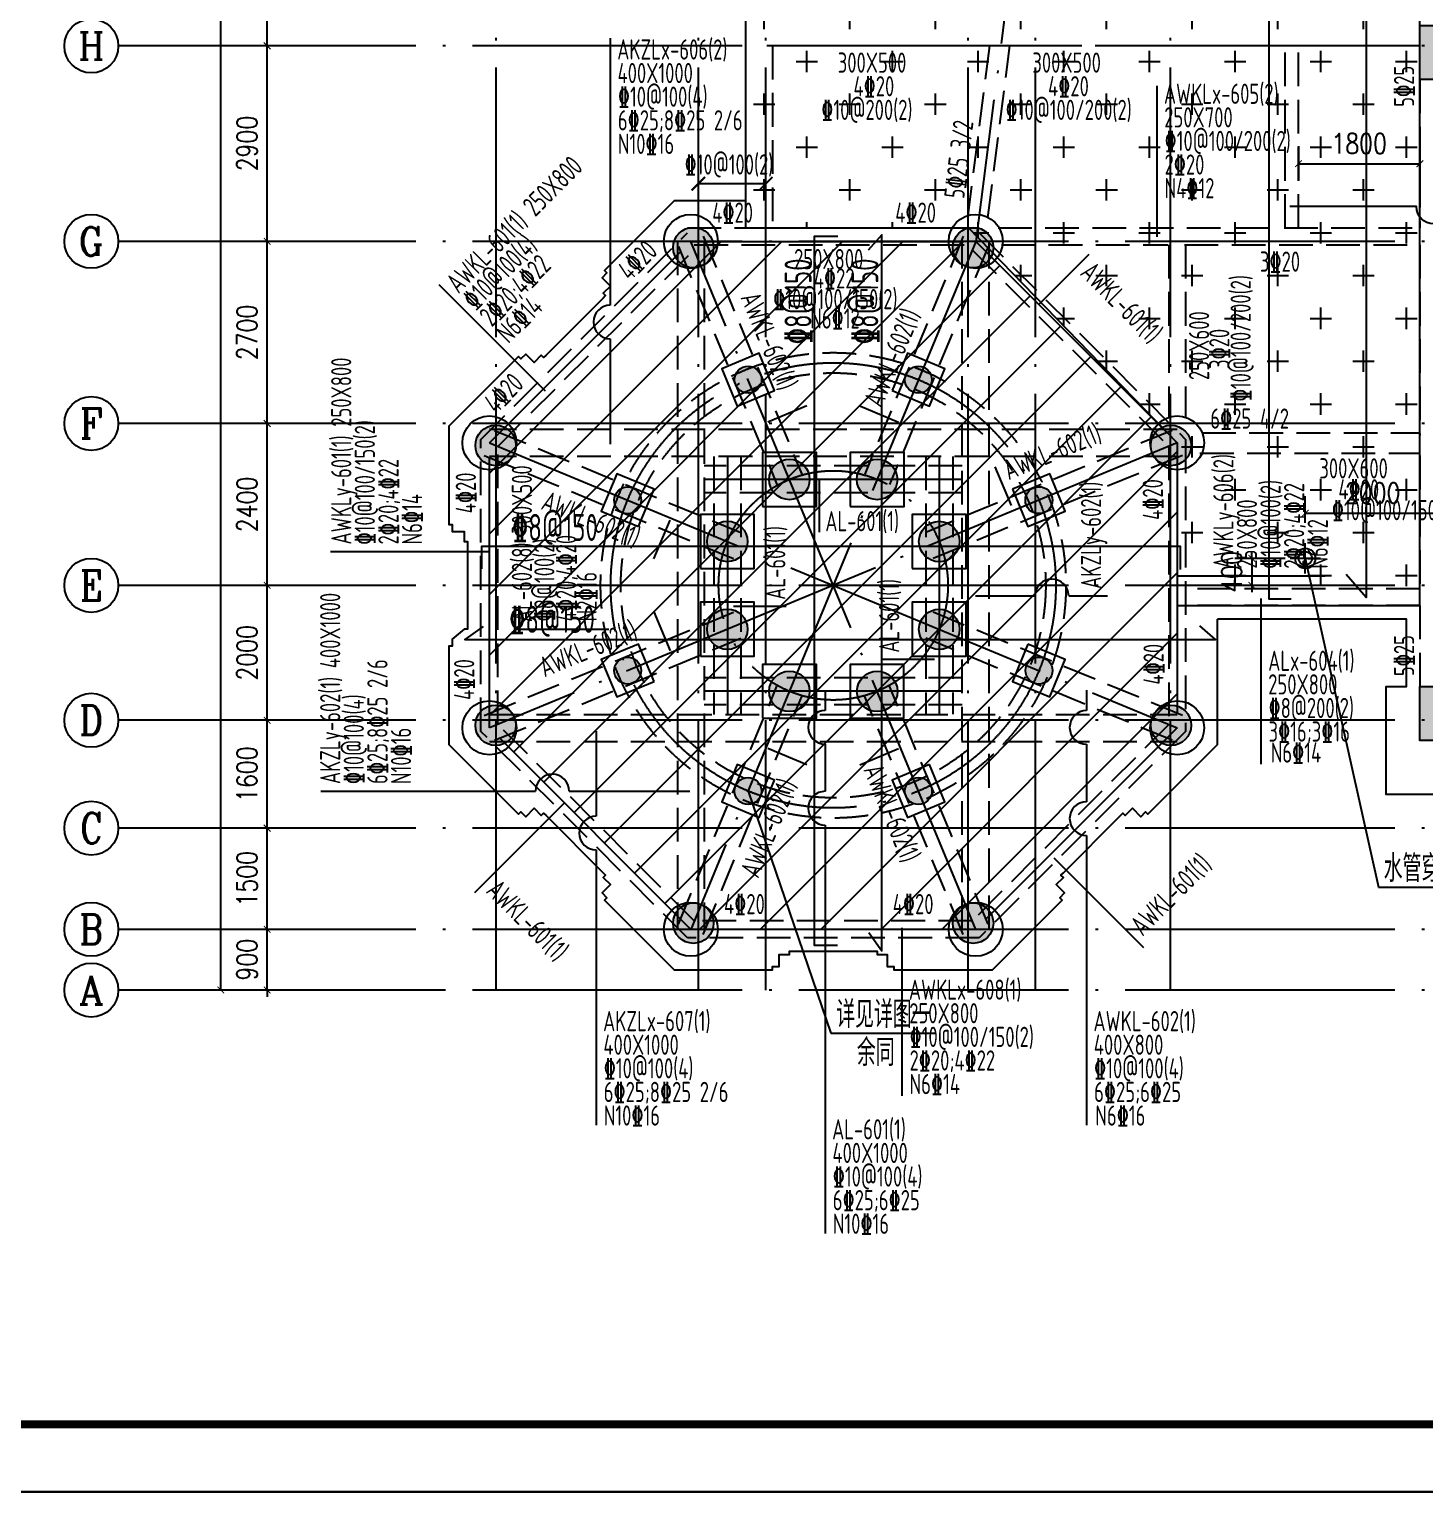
# Model space of a CAD drawing. Header units: millimetres. Extents: x 2998490 to 15040601, y 444546 to 7822218.
# Drawn here: x 14131347 to 14152042, y 7485764 to 7507447 of the extents above; entities that cross this region are included whole.
import ezdxf
from ezdxf.enums import TextEntityAlignment as Align

# ---------------------------------------------------------------- set-up
doc = ezdxf.new("R2010")
doc.units = ezdxf.units.MM
doc.header["$LTSCALE"] = 2000
doc.linetypes.add('DASH', pattern=[0.35, 0.25, -0.1])
doc.linetypes.add('DOTE', pattern=[2.42, 2, -0.2, 0.02, -0.2])
for name, color, linetype in [('3-AXIS', 3, 'Continuous'), ('3-AXIS_TEXT', 7, 'Continuous'), ('3-ban', 84, 'Continuous'), ('3-ban-hatch', 9, 'Continuous'), ('3-ban-rein', 1, 'Continuous'), ('3-ban设备基础', 3, 'Continuous'), ('3-column-DOWN', 232, 'Continuous'), ('3-COLUMN-UP', 2, 'Continuous'), ('3-dcl', 3, 'Continuous'), ('3-HATCH', 8, 'Continuous'), ('3-liang-rein-X', 54, 'Continuous'), ('3-liang-rein-Y', 130, 'Continuous'), ('3-liang-R截面-X', 50, 'Continuous'), ('3-liang-R截面-Y', 70, 'Continuous'), ('3-liang-s-1', 44, 'Continuous'), ('3-liang-xu', 120, 'DASH'), ('AXIS', 3, 'Continuous'), ('AXIS_TEXT', 7, 'Continuous'), ('DOTE', 9, 'DOTE'), ('图框', 7, 'Continuous')]:
    doc.layers.add(name, color=color, linetype=linetype)
doc.styles.add('_TCH_AXIS', font='COMPLEX', dxfattribs={"bigfont": 'GBCBIG'})
doc.styles.add('COMPLEX', font='COMPLEX')
doc.styles.add('DIM_FONT', font='SIMPLEX', dxfattribs={"width": 0.8, "bigfont": 'HZTXT'})
doc.styles.add('TSSD_Rein', font='Tssdeng.shx', dxfattribs={"width": 0.7, "bigfont": 'hztxt.shx'})
doc.dimstyles.new('DIMN100', dxfattribs={"dimtxt": 300, "dimasz": 100, "dimexe": 250, "dimexo": 300, "dimgap": 150, "dimtad": 1, "dimdec": 0, "dimzin": 0, "dimdsep": 46, "dimtxsty": 'DIM_FONT', "dimblk": 'ARCHTICK', "dimcen": 0.09, "dimclrt": 7, "dimazin": 2, "dimtfac": 1, "dimtdec": 0, "dimtix": 1, "dimtmove": 2, "dimatfit": 3, "dimldrblk": 'ARCHTICK', "dimfxl": 0, "dimtolj": 1, "dimtzin": 0, "dimarcsym": 0})

# ---------------------------------------------------------------- blocks, each defined once
blk = doc.blocks.new('TJAD_TK_A0')
at = {"layer": '图框'}
for p, q in [((2162, 399.3), (973, 399.3)), ((973, -441.7), (2162, -441.7))]:
    blk.add_line(p, q, dxfattribs=at)
at = {"layer": '图框', "const_width": 1.2}
blk.add_lwpolyline([(2152, -431.7), (2152, 389.3), (998, 389.3), (998, -431.7)], close=True, dxfattribs=at)
blk = doc.blocks.new('_ArchTick')
at = {"color": 0, "linetype": 'ByBlock', "const_width": 0.15}
blk.add_lwpolyline([(-0.5, -0.5), (0.5, 0.5)], dxfattribs=at)
blk = doc.blocks.new('*D506')
at = {"layer": 'AXIS', "color": 0, "lineweight": -2}
for p, q in [((14136576, 7494102), (14134625, 7494102)), ((14134875, 7494102), (14134875, 7494202)), ((14134875, 7493202), (14134875, 7494102)), ((14136576, 7493202), (14134625, 7493202)), ((14134875, 7493202), (14134875, 7493102))]:
    blk.add_line(p, q, dxfattribs=at)
at = {"layer": 'Defpoints', "color": 0}
for p in [(14134875, 7494102), (14136876, 7494102), (14136876, 7493202)]:
    blk.add_point(p, dxfattribs=at)
at = {"layer": 'AXIS', "color": 0, "lineweight": -2, "xscale": 100, "yscale": 100, "zscale": 100}
for p, rotation in [((14134875, 7494102), 270), ((14134875, 7493202), 90)]:
    blk.add_blockref('_ArchTick', p, dxfattribs=dict(at, rotation=rotation))
at = {"layer": 'AXIS', "color": 7, "insert": (14134575, 7493652), "char_height": 300, "attachment_point": 5, "rotation": 90, "style": 'DIM_FONT'}
blk.add_mtext('\\A1;900', dxfattribs=at)
blk = doc.blocks.new('*D507')
at = {"layer": 'AXIS', "color": 0, "lineweight": -2}
for p, q in [((14136576, 7495602), (14134625, 7495602)), ((14134875, 7494102), (14134875, 7495602)), ((14136576, 7494102), (14134625, 7494102))]:
    blk.add_line(p, q, dxfattribs=at)
at = {"layer": 'Defpoints', "color": 0}
for p in [(14134875, 7495602), (14136876, 7495602), (14136876, 7494102)]:
    blk.add_point(p, dxfattribs=at)
at = {"layer": 'AXIS', "color": 0, "lineweight": -2, "xscale": 100, "yscale": 100, "zscale": 100}
for p, rotation in [((14134875, 7495602), 90), ((14134875, 7494102), 270)]:
    blk.add_blockref('_ArchTick', p, dxfattribs=dict(at, rotation=rotation))
at = {"layer": 'AXIS', "color": 7, "insert": (14134575, 7494852), "char_height": 300, "attachment_point": 5, "rotation": 90, "style": 'DIM_FONT'}
blk.add_mtext('\\A1;1500', dxfattribs=at)
blk = doc.blocks.new('*D508')
at = {"layer": 'AXIS', "color": 0, "lineweight": -2}
for p, q in [((14136576, 7497202), (14134625, 7497202)), ((14134875, 7495602), (14134875, 7497202)), ((14136576, 7495602), (14134625, 7495602))]:
    blk.add_line(p, q, dxfattribs=at)
at = {"layer": 'Defpoints', "color": 0}
for p in [(14134875, 7497202), (14136876, 7497202), (14136876, 7495602)]:
    blk.add_point(p, dxfattribs=at)
at = {"layer": 'AXIS', "color": 0, "lineweight": -2, "xscale": 100, "yscale": 100, "zscale": 100}
for p, rotation in [((14134875, 7497202), 90), ((14134875, 7495602), 270)]:
    blk.add_blockref('_ArchTick', p, dxfattribs=dict(at, rotation=rotation))
at = {"layer": 'AXIS', "color": 7, "insert": (14134575, 7496402), "char_height": 300, "attachment_point": 5, "rotation": 90, "style": 'DIM_FONT'}
blk.add_mtext('\\A1;1600', dxfattribs=at)
blk = doc.blocks.new('*D509')
at = {"layer": 'AXIS', "color": 0, "lineweight": -2}
for p, q in [((14136576, 7499202), (14134625, 7499202)), ((14134875, 7497202), (14134875, 7499202)), ((14136576, 7497202), (14134625, 7497202))]:
    blk.add_line(p, q, dxfattribs=at)
at = {"layer": 'Defpoints', "color": 0}
for p in [(14134875, 7499202), (14136876, 7499202), (14136876, 7497202)]:
    blk.add_point(p, dxfattribs=at)
at = {"layer": 'AXIS', "color": 0, "lineweight": -2, "xscale": 100, "yscale": 100, "zscale": 100}
for p, rotation in [((14134875, 7499202), 90), ((14134875, 7497202), 270)]:
    blk.add_blockref('_ArchTick', p, dxfattribs=dict(at, rotation=rotation))
at = {"layer": 'AXIS', "color": 7, "insert": (14134575, 7498202), "char_height": 300, "attachment_point": 5, "rotation": 90, "style": 'DIM_FONT'}
blk.add_mtext('\\A1;2000', dxfattribs=at)
blk = doc.blocks.new('*D510')
at = {"layer": 'AXIS', "color": 0, "lineweight": -2}
for p, q in [((14136576, 7501602), (14134625, 7501602)), ((14134875, 7499202), (14134875, 7501602)), ((14136576, 7499202), (14134625, 7499202))]:
    blk.add_line(p, q, dxfattribs=at)
at = {"layer": 'Defpoints', "color": 0}
for p in [(14134875, 7501602), (14136876, 7501602), (14136876, 7499202)]:
    blk.add_point(p, dxfattribs=at)
at = {"layer": 'AXIS', "color": 0, "lineweight": -2, "xscale": 100, "yscale": 100, "zscale": 100}
for p, rotation in [((14134875, 7501602), 90), ((14134875, 7499202), 270)]:
    blk.add_blockref('_ArchTick', p, dxfattribs=dict(at, rotation=rotation))
at = {"layer": 'AXIS', "color": 7, "insert": (14134575, 7500402), "char_height": 300, "attachment_point": 5, "rotation": 90, "style": 'DIM_FONT'}
blk.add_mtext('\\A1;2400', dxfattribs=at)
blk = doc.blocks.new('*D511')
at = {"layer": 'AXIS', "color": 0, "lineweight": -2}
for p, q in [((14136576, 7504302), (14134625, 7504302)), ((14134875, 7501602), (14134875, 7504302)), ((14136576, 7501602), (14134625, 7501602))]:
    blk.add_line(p, q, dxfattribs=at)
at = {"layer": 'Defpoints', "color": 0}
for p in [(14134875, 7504302), (14136876, 7504302), (14136876, 7501602)]:
    blk.add_point(p, dxfattribs=at)
at = {"layer": 'AXIS', "color": 0, "lineweight": -2, "xscale": 100, "yscale": 100, "zscale": 100}
for p, rotation in [((14134875, 7504302), 90), ((14134875, 7501602), 270)]:
    blk.add_blockref('_ArchTick', p, dxfattribs=dict(at, rotation=rotation))
at = {"layer": 'AXIS', "color": 7, "insert": (14134575, 7502952), "char_height": 300, "attachment_point": 5, "rotation": 90, "style": 'DIM_FONT'}
blk.add_mtext('\\A1;2700', dxfattribs=at)
blk = doc.blocks.new('*D512')
at = {"layer": 'AXIS', "color": 0, "lineweight": -2}
for p, q in [((14136576, 7507202), (14134625, 7507202)), ((14134875, 7504302), (14134875, 7507202)), ((14136576, 7504302), (14134625, 7504302))]:
    blk.add_line(p, q, dxfattribs=at)
at = {"layer": 'Defpoints', "color": 0}
for p in [(14134875, 7507202), (14136876, 7507202), (14136876, 7504302)]:
    blk.add_point(p, dxfattribs=at)
at = {"layer": 'AXIS', "color": 0, "lineweight": -2, "xscale": 100, "yscale": 100, "zscale": 100}
for p, rotation in [((14134875, 7507202), 90), ((14134875, 7504302), 270)]:
    blk.add_blockref('_ArchTick', p, dxfattribs=dict(at, rotation=rotation))
at = {"layer": 'AXIS', "color": 7, "insert": (14134575, 7505752), "char_height": 300, "attachment_point": 5, "rotation": 90, "style": 'DIM_FONT'}
blk.add_mtext('\\A1;2900', dxfattribs=at)
blk = doc.blocks.new('*D513')
at = {"layer": 'AXIS', "color": 0, "lineweight": -2}
for p, q in [((14136576, 7511202), (14134625, 7511202)), ((14134875, 7507202), (14134875, 7511202)), ((14136576, 7507202), (14134625, 7507202))]:
    blk.add_line(p, q, dxfattribs=at)
at = {"layer": 'Defpoints', "color": 0}
for p in [(14134875, 7511202), (14136876, 7511202), (14136876, 7507202)]:
    blk.add_point(p, dxfattribs=at)
at = {"layer": 'AXIS', "color": 0, "lineweight": -2, "xscale": 100, "yscale": 100, "zscale": 100}
for p, rotation in [((14134875, 7511202), 90), ((14134875, 7507202), 270)]:
    blk.add_blockref('_ArchTick', p, dxfattribs=dict(at, rotation=rotation))
at = {"layer": 'AXIS', "color": 7, "insert": (14134575, 7509202), "char_height": 300, "attachment_point": 5, "rotation": 90, "style": 'DIM_FONT'}
blk.add_mtext('\\A1;4000', dxfattribs=at)
blk = doc.blocks.new('*D514')
at = {"layer": 'AXIS', "color": 0, "lineweight": -2}
for p, q in [((14137488, 7521202), (14133937, 7521202)), ((14134187, 7493202), (14134187, 7521202)), ((14137488, 7493202), (14133937, 7493202))]:
    blk.add_line(p, q, dxfattribs=at)
at = {"layer": 'Defpoints', "color": 0}
for p in [(14134187, 7521202), (14137788, 7521202), (14137788, 7493202)]:
    blk.add_point(p, dxfattribs=at)
at = {"layer": 'AXIS', "color": 0, "lineweight": -2, "xscale": 100, "yscale": 100, "zscale": 100}
for p, rotation in [((14134187, 7521202), 90), ((14134187, 7493202), 270)]:
    blk.add_blockref('_ArchTick', p, dxfattribs=dict(at, rotation=rotation))
at = {"layer": 'AXIS', "color": 7, "insert": (14133887, 7509199), "char_height": 300, "attachment_point": 5, "rotation": 90, "style": 'DIM_FONT'}
blk.add_mtext('\\A1;28000', dxfattribs=at)
blk = doc.blocks.new('_AXISO')
blk.add_circle((0, 0), 0.5)
at = {"layer": '3-AXIS_TEXT', "style": 'COMPLEX', "width": 1.041667}
blk.add_attdef('A', text='', height=0.56, dxfattribs=at).set_placement((-0.25, -0.28), (0.25, -0.28), align=Align.FIT)
blk = doc.blocks.new('*D887')
at = {"layer": '3-ban', "color": 0, "lineweight": -2}
for p, q in [((14149477, 7499602), (14149477, 7499702)), ((14149970, 7499602), (14149227, 7499602)), ((14149477, 7499602), (14149477, 7499202)), ((14149970, 7499202), (14149227, 7499202)), ((14149477, 7499202), (14149477, 7499102))]:
    blk.add_line(p, q, dxfattribs=at)
at = {"layer": 'Defpoints', "color": 0}
for p in [(14150270, 7499602), (14149477, 7499202), (14150270, 7499202)]:
    blk.add_point(p, dxfattribs=at)
at = {"layer": '3-ban', "color": 0, "lineweight": -2, "xscale": 100, "yscale": 100, "zscale": 100}
for p, rotation in [((14149477, 7499602), 270), ((14149477, 7499202), 90)]:
    blk.add_blockref('_ArchTick', p, dxfattribs=dict(at, rotation=rotation))
at = {"layer": '3-ban', "color": 7, "insert": (14149177, 7499402), "char_height": 300, "attachment_point": 5, "rotation": 90, "style": 'DIM_FONT'}
blk.add_mtext('\\A1;400', dxfattribs=at)
blk = doc.blocks.new('*D888')
at = {"layer": '3-ban', "color": 0, "lineweight": -2}
for p, q in [((14150270, 7500127), (14150270, 7500522)), ((14152270, 7500127), (14152270, 7500522)), ((14150270, 7500272), (14152270, 7500272))]:
    blk.add_line(p, q, dxfattribs=at)
at = {"layer": 'Defpoints', "color": 0}
for p in [(14152270, 7500272), (14150270, 7499827), (14152270, 7499827)]:
    blk.add_point(p, dxfattribs=at)
at = {"layer": '3-ban', "color": 0, "lineweight": -2, "xscale": 100, "yscale": 100, "zscale": 100, "rotation": 180}
blk.add_blockref('_ArchTick', (14150270, 7500272), dxfattribs=at)
at = {"layer": '3-ban', "color": 0, "lineweight": -2, "xscale": 100, "yscale": 100, "zscale": 100}
blk.add_blockref('_ArchTick', (14152270, 7500272), dxfattribs=at)
at = {"layer": '3-ban', "color": 7, "insert": (14151270, 7500572), "char_height": 300, "attachment_point": 5, "style": 'DIM_FONT'}
blk.add_mtext('\\A1;2000', dxfattribs=at)
blk = doc.blocks.new('*D1074')
at = {"layer": '3-liang-rein-X', "color": 0, "lineweight": -2}
for p, q in [((14141270, 7505135), (14141270, 7505658)), ((14142270, 7505135), (14142270, 7505658)), ((14141270, 7505158), (14142270, 7505158))]:
    blk.add_line(p, q, dxfattribs=at)
at = {"layer": 'Defpoints', "color": 0}
for p in [(14142270, 7505158), (14141270, 7504535), (14142270, 7504535)]:
    blk.add_point(p, dxfattribs=at)
at = {"layer": '3-liang-rein-X', "color": 0, "lineweight": -2, "xscale": 200, "yscale": 200, "zscale": 200, "rotation": 180}
blk.add_blockref('_ArchTick', (14141270, 7505158), dxfattribs=at)
at = {"layer": '3-liang-rein-X', "color": 0, "lineweight": -2, "xscale": 200, "yscale": 200, "zscale": 200}
blk.add_blockref('_ArchTick', (14142270, 7505158), dxfattribs=at)
blk = doc.blocks.new('*D1666')
at = {"layer": '3-ban', "color": 0, "lineweight": -2}
for p, q in [((14150170, 7505712), (14150170, 7505203)), ((14151970, 7505712), (14151970, 7505203)), ((14150170, 7505453), (14151970, 7505453))]:
    blk.add_line(p, q, dxfattribs=at)
at = {"layer": 'Defpoints', "color": 0}
for p in [(14150170, 7506012), (14151970, 7506012), (14151970, 7505453)]:
    blk.add_point(p, dxfattribs=at)
at = {"layer": '3-ban', "color": 0, "lineweight": -2, "xscale": 100, "yscale": 100, "zscale": 100, "rotation": 180}
blk.add_blockref('_ArchTick', (14150170, 7505453), dxfattribs=at)
at = {"layer": '3-ban', "color": 0, "lineweight": -2, "xscale": 100, "yscale": 100, "zscale": 100}
blk.add_blockref('_ArchTick', (14151970, 7505453), dxfattribs=at)
at = {"layer": '3-ban', "color": 7, "insert": (14151070, 7505753), "char_height": 300, "attachment_point": 5, "style": 'DIM_FONT'}
blk.add_mtext('\\A1;1800', dxfattribs=at)

msp = doc.modelspace()

# ---------------------------------------------------------------- hatches: boundary and pattern name
at = {"layer": '3-ban-hatch'}
h = msp.add_hatch(dxfattribs=at)
h.set_pattern_fill('CROSS', color=8, scale=100, style=0)
h.paths.add_polyline_path([(14141970.3, 7519502), (14141970.3, 7504502), (14145277.6, 7504502), (14148370.5, 7501314.5), (14148370.5, 7498902), (14151970.3, 7498902), (14151970.3, 7520302), (14144670.5, 7520302), (14144670.5, 7519502)])
h = msp.add_hatch(dxfattribs=at)
h.set_pattern_fill('ANSI31', color=8, scale=200, style=0)
h.paths.add_polyline_path([(14148370.5, 7497089.5), (14145383, 7494102), (14141158, 7494102), (14138170.5, 7497089.5), (14138170.5, 7501314.5), (14141158, 7504302), (14145383, 7504302), (14148370.5, 7501314.5)])
at = {"layer": '3-HATCH'}
for points in [[(14151970.3, 7507502), (14152570.3, 7507502), (14152570.3, 7506702), (14151970.3, 7506702)], [(14151970.3, 7497702), (14152570.3, 7497702), (14152570.3, 7496902), (14151970.3, 7496902)]]:
    msp.add_hatch(color=256, dxfattribs=at).paths.add_polyline_path(points)
h = msp.add_hatch(color=256, dxfattribs=at)
edge = h.paths.add_edge_path()
edge.add_arc((14141196.3, 7504209.6), 300, 0, 360)
h = msp.add_hatch(color=256, dxfattribs=at)
edge = h.paths.add_edge_path()
edge.add_arc((14145344.8, 7504209.6), 300, 0, 360)
h = msp.add_hatch(color=256, dxfattribs=at)
edge = h.paths.add_edge_path()
edge.add_arc((14142007.7, 7502250.7), 200, 0, 360)
h = msp.add_hatch(color=256, dxfattribs=at)
edge = h.paths.add_edge_path()
edge.add_arc((14144533.2, 7502250.9), 200, 0, 360)
h = msp.add_hatch(color=256, dxfattribs=at)
edge = h.paths.add_edge_path()
edge.add_arc((14138262.9, 7501276.2), 300, 0, 360)
h = msp.add_hatch(color=256, dxfattribs=at)
edge = h.paths.add_edge_path()
edge.add_arc((14148278.1, 7501276.2), 300, 0, 360)
h = msp.add_hatch(color=256, dxfattribs=at)
edge = h.paths.add_edge_path()
edge.add_arc((14142620.2, 7500772), 300, 0, 360)
h = msp.add_hatch(color=256, dxfattribs=at)
edge = h.paths.add_edge_path()
edge.add_arc((14143920.9, 7500772.1), 300, 0, 360)
h = msp.add_hatch(color=256, dxfattribs=at)
edge = h.paths.add_edge_path()
edge.add_arc((14140220.9, 7500464), 200, 0, 360)
h = msp.add_hatch(color=256, dxfattribs=at)
edge = h.paths.add_edge_path()
edge.add_arc((14146319.2, 7500465.3), 200, 0, 360)
h = msp.add_hatch(color=256, dxfattribs=at)
edge = h.paths.add_edge_path()
edge.add_arc((14141699.3, 7499852.8), 300, 0, 360)
h = msp.add_hatch(color=256, dxfattribs=at)
edge = h.paths.add_edge_path()
edge.add_arc((14144841.5, 7499851.9), 300, 0, 360)
h = msp.add_hatch(color=256, dxfattribs=at)
edge = h.paths.add_edge_path()
edge.add_arc((14141699.1, 7498550.6), 300, 0, 360)
h = msp.add_hatch(color=256, dxfattribs=at)
edge = h.paths.add_edge_path()
edge.add_arc((14144841.7, 7498550.2), 300, 0, 360)
h = msp.add_hatch(color=256, dxfattribs=at)
edge = h.paths.add_edge_path()
edge.add_arc((14140220.7, 7497938.9), 200, 0, 360)
h = msp.add_hatch(color=256, dxfattribs=at)
edge = h.paths.add_edge_path()
edge.add_arc((14146320.1, 7497939.2), 200, 0, 360)
h = msp.add_hatch(color=256, dxfattribs=at)
edge = h.paths.add_edge_path()
edge.add_arc((14142619.9, 7497629.8), 300, 0, 360)
h = msp.add_hatch(color=256, dxfattribs=at)
edge = h.paths.add_edge_path()
edge.add_arc((14143921.8, 7497629.7), 300, 0, 360)
h = msp.add_hatch(color=256, dxfattribs=at)
edge = h.paths.add_edge_path()
edge.add_arc((14138262.9, 7497127.8), 300, 0, 360)
h = msp.add_hatch(color=256, dxfattribs=at)
edge = h.paths.add_edge_path()
edge.add_arc((14148278.1, 7497127.8), 300, 0, 360)
h = msp.add_hatch(color=256, dxfattribs=at)
edge = h.paths.add_edge_path()
edge.add_arc((14142007, 7496152), 200, 0, 360)
h = msp.add_hatch(color=256, dxfattribs=at)
edge = h.paths.add_edge_path()
edge.add_arc((14144533.7, 7496152), 200, 0, 360)
h = msp.add_hatch(color=256, dxfattribs=at)
edge = h.paths.add_edge_path()
edge.add_arc((14141196.3, 7494194.4), 300, 0, 360)
h = msp.add_hatch(color=256, dxfattribs=at)
edge = h.paths.add_edge_path()
edge.add_arc((14145344.8, 7494194.4), 300, 0, 360)

# ---------------------------------------------------------------- linework, layer by layer
at = {"layer": '3-AXIS', "color": 15, "linetype": 'DOTE'}
for p, q in [((14138270.3, 7493202), (14138270.3, 7523134.2)), ((14141269.9, 7493202), (14141269.9, 7523134.2)), ((14142270.3, 7493202), (14142270.3, 7523134.2)), ((14145270.8, 7493202), (14145270.8, 7523134.2)), ((14146270.3, 7493202), (14146270.3, 7523134.2)), ((14148270.3, 7493202), (14148270.3, 7523134.2)), ((14146270.3, 7511202), (14145382.3, 7504301.3)), ((14214520.3, 7507202), (14134833, 7507202)), ((14214520.3, 7504302), (14134833, 7504302)), ((14214520.3, 7501602), (14134833, 7501602)), ((14214520.3, 7499202), (14134833, 7499202)), ((14214520.3, 7497202), (14134833, 7497202)), ((14214520.3, 7495602), (14134833, 7495602)), ((14214520.3, 7494102), (14134833, 7494102)), ((14214520.3, 7493202), (14134833, 7493202))]:
    msp.add_line(p, q, dxfattribs=at)
at = {"layer": '3-ban'}
for p, q in [((14150270.3, 7499602.1), (14151354.4, 7494728.7)), ((14142007, 7496152), (14143234.8, 7492564.3)), ((14151354.4, 7494728.7), (14156343.4, 7494728.7)), ((14143234.8, 7492564.3), (14144785.6, 7492564.3))]:
    msp.add_line(p, q, dxfattribs=at)
at = {"layer": '3-ban-rein'}
for points in [[(14150021.8, 7520085), (14149729.7, 7520085), (14149729.7, 7499003.4), (14150059, 7499003.4)], [(14150954.1, 7519751.1), (14151172.1, 7520076.6), (14151172.1, 7499022), (14150874.6, 7499364.1)], [(14143331.9, 7493863.6), (14142993.9, 7493863.6), (14142993.9, 7504379.4), (14143339.9, 7504379.4)], [(14143799.4, 7494054.7), (14143992.8, 7493781), (14143992.8, 7504399.6), (14143789.8, 7504170.3)], [(14138056.6, 7499445.6), (14138056.6, 7499783.5), (14148417, 7499783.5), (14148417, 7499437.5)], [(14138078.4, 7498591.5), (14137804.8, 7498398), (14148936.4, 7498398), (14148707.1, 7498601.1)]]:
    msp.add_lwpolyline(points, dxfattribs=at)
at = {"layer": '3-ban设备基础'}
for p, q in [((14150270.3, 7499377.1), (14150270.3, 7499827.1)), ((14150495.3, 7499602.1), (14150045.3, 7499602.1))]:
    msp.add_line(p, q, dxfattribs=at)
msp.add_circle((14150270.3, 7499602.1), 150, dxfattribs=at)
at = {"layer": '3-ban设备基础', "color": 1}
msp.add_circle((14150270.3, 7499602.1), 100, dxfattribs=at)
at = {"layer": '3-column-DOWN'}
for points in [[(14151970.3, 7507502), (14152570.3, 7507502), (14152570.3, 7506702), (14151970.3, 7506702)], [(14151970.3, 7497702), (14152570.3, 7497702), (14152570.3, 7496902), (14151970.3, 7496902)]]:
    msp.add_lwpolyline(points, close=True, dxfattribs=at)
for centre in [(14141158, 7504302), (14145383, 7504302), (14138170.5, 7501314.5), (14148370.5, 7501314.5), (14138170.5, 7497089.5), (14148370.5, 7497089.5), (14141158, 7494102), (14145383, 7494102)]:
    msp.add_circle(centre, 400, dxfattribs=at)
at = {"layer": '3-COLUMN-UP'}
for points in [[(14151970.3, 7507502), (14152570.3, 7507502), (14152570.3, 7506702), (14151970.3, 7506702)], [(14151970.3, 7497702), (14152570.3, 7497702), (14152570.3, 7496902), (14151970.3, 7496902)]]:
    msp.add_lwpolyline(points, close=True, dxfattribs=at)
for centre, radius in [((14141196.3, 7504209.6), 300), ((14145344.8, 7504209.6), 300), ((14142007.7, 7502250.7), 200), ((14144533.2, 7502250.9), 200), ((14138262.9, 7501276.2), 300), ((14148278.1, 7501276.2), 300), ((14142620.2, 7500772), 300), ((14143920.9, 7500772.1), 300), ((14140220.9, 7500464), 200), ((14146319.2, 7500465.3), 200), ((14141699.3, 7499852.8), 300), ((14144841.5, 7499851.9), 300), ((14141699.1, 7498550.6), 300), ((14144841.7, 7498550.2), 300), ((14140220.7, 7497938.9), 200), ((14146320.1, 7497939.2), 200), ((14142619.9, 7497629.8), 300), ((14143921.8, 7497629.7), 300), ((14138262.9, 7497127.8), 300), ((14148278.1, 7497127.8), 300), ((14142007, 7496152), 200), ((14144533.7, 7496152), 200), ((14141196.3, 7494194.4), 300), ((14145344.8, 7494194.4), 300)]:
    msp.add_circle(centre, radius, dxfattribs=at)
at = {"layer": '3-dcl'}
msp.add_lwpolyline([(14141970.3, 7519502), (14141970.3, 7504502), (14145277.6, 7504502), (14148370.5, 7501314.5), (14148370.5, 7498902), (14151970.3, 7498902), (14151970.3, 7520302), (14144670.5, 7520302), (14144670.5, 7519502)], close=True, dxfattribs=at)
at = {"layer": '3-liang-R截面-X'}
for p, q in [((14139963.1, 7507312.8), (14139963.1, 7503356.8)), ((14148070.6, 7506608.8), (14148070.6, 7504370.4)), ((14139963.1, 7502857.4), (14139963.1, 7501295.6)), ((14142876.1, 7501861.8), (14142302.3, 7501619.6)), ((14143665, 7501861.8), (14144238.8, 7501619.6)), ((14145911.8, 7500385.8), (14145669.6, 7500959.7)), ((14143059.3, 7500773.3), (14143059.3, 7499991.9)), ((14140610.7, 7499596.4), (14140852.9, 7500170.2)), ((14141791.2, 7498894.6), (14142572.6, 7498894.6)), ((14149612.4, 7499005.7), (14149612.4, 7496549.9)), ((14140610.7, 7498807.5), (14140852.9, 7498233.7)), ((14138536.8, 7498554.1), (14139944.2, 7498554.1)), ((14143990.6, 7498109.8), (14144772.1, 7498109.8)), ((14143150.1, 7497631), (14143150.1, 7497347.2)), ((14147025.8, 7497646.5), (14147025.8, 7497344.8)), ((14139753.6, 7497037.8), (14139753.6, 7495778.4)), ((14142876.1, 7496542.1), (14142302.3, 7496784.4)), ((14143150.1, 7496847.8), (14143150.1, 7496148.3)), ((14143664.4, 7496542.1), (14144238.2, 7496784.4)), ((14147025.8, 7496845.4), (14147025.8, 7495994.1)), ((14143150.1, 7495648.9), (14143150.1, 7489594.6)), ((14147025.8, 7495494.7), (14147025.8, 7491198.9)), ((14139753.6, 7495278.9), (14139753.6, 7491198.9)), ((14144288.8, 7494123.1), (14144288.8, 7491632.8))]:
    msp.add_line(p, q, dxfattribs=at)
for centre in [(14139963.1, 7503107.1), (14143150.1, 7497097.5), (14147025.8, 7497095.1), (14143150.1, 7495898.6), (14147025.8, 7495744.4), (14139753.6, 7495528.7)]:
    msp.add_arc(centre, 249.7, 90, 270, dxfattribs=at)
at = {"layer": '3-liang-R截面-Y'}
for p, q in [((14147059.9, 7504105.5), (14146319.7, 7503365.3)), ((14137419.8, 7503662.2), (14138996.7, 7502085.3)), ((14135814.2, 7499703.8), (14138170.5, 7499703.8)), ((14148376.5, 7499345.5), (14150562.9, 7499345.5)), ((14145378.4, 7499045.6), (14146262, 7499045.6)), ((14146761.5, 7499045.6), (14147338.2, 7499045.6)), ((14135669.5, 7496152.1), (14138854.2, 7496152.1)), ((14139353.7, 7496152.1), (14141143.8, 7496152.1)), ((14139278.2, 7495973.5), (14137948.8, 7494644.1)), ((14146540, 7495160.5), (14147869.4, 7493831.2))]:
    msp.add_line(p, q, dxfattribs=at)
msp.add_lwpolyline([(14154510.8, 7504817.3), (14152431, 7504817.3, -1), (14151917.4, 7504817.3), (14150042.8, 7504817.3)], format="xyb", dxfattribs=at)
for centre in [(14146511.7, 7499045.6), (14139104, 7496152.1)]:
    msp.add_arc(centre, 249.7, 360, 180, dxfattribs=at)
at = {"layer": '3-liang-s-1'}
for points in [[(14151970.3, 7520902), (14151970.3, 7520152), (14144670.5, 7520152), (14144670.5, 7519502), (14141970.3, 7519502), (14141970.3, 7504902)], [(14141970.3, 7504902), (14140909.5, 7504902), (14139876.4, 7503868.9), (14139911.8, 7503833.5), (14139841.1, 7503762.8), (14139964.8, 7503639.1), (14139858.7, 7503533), (14139894.1, 7503497.7), (14139858.7, 7503462.3), (14139858.7, 7503462.3), (14139010.2, 7502613.8), (14139010.2, 7502613.8), (14138974.9, 7502578.4), (14138939.5, 7502613.8), (14138833.4, 7502507.7), (14138709.7, 7502631.5), (14138639, 7502560.7), (14138603.6, 7502596.1), (14137570.5, 7501563), (14137570.5, 7500102), (14137620.5, 7500102), (14137620.5, 7500002), (14137795.5, 7500002), (14137795.5, 7499852), (14137845.5, 7499852), (14137845.5, 7499802), (14137845.5, 7499802), (14137845.5, 7498602), (14137845.5, 7498602), (14137845.5, 7498552), (14137795.5, 7498552), (14137620.5, 7498402), (14137620.5, 7498302), (14137570.5, 7498302), (14137570.5, 7496841), (14138603.6, 7495807.9), (14138639, 7495843.2), (14138709.7, 7495772.5), (14138833.4, 7495896.3), (14138939.5, 7495790.2), (14138974.9, 7495825.5), (14139010.2, 7495790.2), (14139010.2, 7495790.2), (14139858.7, 7494941.7), (14139858.7, 7494941.7), (14139894.1, 7494906.3), (14139858.7, 7494871), (14139964.8, 7494764.9), (14139841.1, 7494641.1), (14139911.8, 7494570.4), (14139876.4, 7494535.1), (14140909.5, 7493502), (14142370.5, 7493502), (14142370.5, 7493552), (14142470.5, 7493552), (14142470.5, 7493727), (14142620.5, 7493727), (14142620.5, 7493777), (14142670.5, 7493777), (14142670.5, 7493777), (14143870.5, 7493777), (14143870.5, 7493777), (14143920.5, 7493777), (14143920.5, 7493727), (14144070.5, 7493727), (14144070.5, 7493552), (14144170.5, 7493552), (14144170.5, 7493502), (14145631.5, 7493502), (14146664.6, 7494535.1), (14146629.3, 7494570.4), (14146700, 7494641.1), (14146576.3, 7494764.9), (14146682.3, 7494871), (14146647, 7494906.3), (14146682.3, 7494941.7), (14146682.3, 7494941.7), (14147530.8, 7495790.2), (14147530.8, 7495790.2), (14147566.2, 7495825.5), (14147601.6, 7495790.2), (14147707.6, 7495896.3), (14147831.4, 7495772.5), (14147902.1, 7495843.2), (14147937.4, 7495807.9), (14148970.5, 7496841), (14148970.5, 7498702)], [(14167470.3, 7496702), (14161070.3, 7496702), (14161070.3, 7496102), (14159470.3, 7496102), (14159470.3, 7496702), (14153070.3, 7496702), (14153070.3, 7496102), (14151470.3, 7496102), (14151470.3, 7497702), (14151770.3, 7497702), (14151770.3, 7498702), (14148970.5, 7498702)]]:
    msp.add_lwpolyline(points, dxfattribs=at)
at = {"layer": '3-liang-s-1', "color": 2}
for points in [[(14141845.1, 7501859.2), (14142399.5, 7502088.8), (14142169.9, 7502643.2), (14141615.5, 7502413.6)], [(14144141.6, 7502088.8), (14144695.9, 7501859.2), (14144925.5, 7502413.6), (14144371.2, 7502643.2)], [(14142219.7, 7500373.3), (14143019.7, 7500373.3), (14143019.7, 7501173.3), (14142219.7, 7501173.3)], [(14143521.4, 7500373.3), (14144321.4, 7500373.3), (14144321.4, 7501173.3), (14143521.4, 7501173.3)], [(14140383.7, 7500073), (14140613.3, 7500627.4), (14140059, 7500857), (14139829.3, 7500302.7)], [(14145927.8, 7500627.4), (14146157.4, 7500073), (14146711.7, 7500302.7), (14146482.1, 7500857)], [(14141299.4, 7499452.7), (14142099.4, 7499452.7), (14142099.4, 7500252.7), (14141299.4, 7500252.7)], [(14144442.1, 7499453), (14145242.1, 7499453), (14145242.1, 7500253), (14144442.1, 7500253)], [(14141299.4, 7498151.2), (14142099.4, 7498151.2), (14142099.4, 7498951.2), (14141299.4, 7498951.2)], [(14144442.1, 7498154.6), (14145242.1, 7498154.6), (14145242.1, 7498954.6), (14144442.1, 7498954.6)], [(14140613.3, 7497776.6), (14140383.7, 7498330.9), (14139829.3, 7498101.3), (14140059, 7497547)], [(14146157.4, 7498330.9), (14145927.8, 7497776.6), (14146482.1, 7497547), (14146711.7, 7498101.3)], [(14142219.8, 7497231), (14143019.8, 7497231), (14143019.8, 7498031), (14142219.8, 7498031)], [(14143518.6, 7497231), (14144318.6, 7497231), (14144318.6, 7498031), (14143518.6, 7498031)], [(14142399.5, 7496315.1), (14141845.1, 7496544.7), (14141615.5, 7495990.4), (14142169.9, 7495760.8)], [(14144695.9, 7496544.7), (14144141.6, 7496315.1), (14144371.2, 7495760.8), (14144925.5, 7495990.4)]]:
    msp.add_lwpolyline(points, close=True, dxfattribs=at)
at = {"layer": '3-liang-xu'}
for p, q in [((14141970.3, 7510902), (14141970.3, 7504502)), ((14145587.4, 7507202), (14142255.8, 7507202)), ((14142370.3, 7507202), (14142370.3, 7504502)), ((14145587.4, 7507202), (14145266.5, 7504688.3)), ((14145564, 7504649.9), (14145889.9, 7507202)), ((14149755.8, 7507202), (14145889.9, 7507202)), ((14151970.3, 7507202), (14149955.8, 7507202)), ((14149970.3, 7504502), (14149970.3, 7507202)), ((14150170.3, 7504502), (14150170.3, 7507202)), ((14151970.3, 7506702), (14151970.3, 7504502)), ((14141106.3, 7504502), (14145434.8, 7504502)), ((14145713.8, 7504502), (14149755.8, 7504502)), ((14149955.8, 7504502), (14151970.3, 7504502)), ((14138045.5, 7501366.2), (14141106.3, 7504427)), ((14140958, 7504302), (14140958, 7494102)), ((14141209.8, 7504252), (14145331.2, 7504252)), ((14141342.9, 7504378.4), (14142804.6, 7500848.5)), ((14141358, 7504302), (14141358, 7494102)), ((14145198.2, 7504378.4), (14143736.4, 7500848.5)), ((14145183, 7494102), (14145183, 7504302)), ((14145434.8, 7504427), (14148495.5, 7501366.2)), ((14145583, 7494102), (14145583, 7504302)), ((14145764.7, 7504252), (14148230.8, 7504252)), ((14148245.5, 7504252), (14148245.5, 7501693.3)), ((14148480.8, 7504252), (14151970.3, 7504252)), ((14148495.5, 7504252), (14148495.5, 7501693.3)), ((14151970.3, 7504252), (14151970.3, 7501425)), ((14138295.5, 7501262.7), (14141209.8, 7504177)), ((14140973.3, 7504225.4), (14142435.1, 7500695.5)), ((14145567.8, 7504225.4), (14144106, 7500695.5)), ((14145331.2, 7504177), (14148245.5, 7501262.7)), ((14148370.5, 7501514.5), (14138170.5, 7501514.5)), ((14138247.1, 7501499.2), (14141899.4, 7499986.4)), ((14148294, 7501499.2), (14144641.6, 7499986.4)), ((14148739.9, 7501463.3), (14151970.3, 7501463.3)), ((14138045.5, 7497037.7), (14138045.5, 7501366.2)), ((14138295.5, 7497141.3), (14138295.5, 7501262.7)), ((14148245.5, 7501262.7), (14148245.5, 7497141.3)), ((14148495.5, 7501366.2), (14148495.5, 7497037.7)), ((14138094, 7501129.7), (14141899.4, 7499553.4)), ((14148370.5, 7501114.5), (14138170.5, 7501114.5)), ((14141499.4, 7501114.5), (14141499.4, 7497289.5)), ((14141899.4, 7501114.5), (14141899.4, 7497289.5)), ((14148447.1, 7501129.7), (14144641.6, 7499553.4)), ((14144642.1, 7501114.9), (14144642.1, 7497289.9)), ((14145042.1, 7501114.9), (14145042.1, 7497289.9)), ((14148708.7, 7501163.3), (14151970.3, 7501163.3)), ((14151970.3, 7501125), (14151970.3, 7499152)), ((14145183, 7500973.3), (14141358, 7500973.3)), ((14145183, 7500573.3), (14141358, 7500573.3)), ((14151970.3, 7499152), (14148480.8, 7499152)), ((14138094, 7497274.3), (14141899.4, 7498850.5)), ((14148447.1, 7497274.3), (14144641.6, 7498850.5)), ((14151970.3, 7498902), (14148480.8, 7498902)), ((14151970.3, 7498902), (14151970.3, 7497702)), ((14138247.1, 7496904.7), (14141899.4, 7498417.6)), ((14148294, 7496904.7), (14144641.6, 7498417.6)), ((14145182.7, 7497831), (14141357.8, 7497831)), ((14140973.3, 7494178.6), (14142435.1, 7497708.5)), ((14141342.9, 7494025.6), (14142804.6, 7497555.4)), ((14145198.2, 7494025.6), (14143736.4, 7497555.4)), ((14145567.8, 7494178.6), (14144106, 7497708.5)), ((14145182.7, 7497431), (14141357.8, 7497431)), ((14138170.5, 7497289.5), (14148370.5, 7497289.5)), ((14141209.8, 7494227), (14138295.5, 7497141.3)), ((14148245.5, 7497141.3), (14145331.2, 7494227)), ((14141106.3, 7493977), (14138045.5, 7497037.7)), ((14138170.5, 7496889.5), (14148370.5, 7496889.5)), ((14148495.5, 7497037.7), (14145434.8, 7493977)), ((14145331.2, 7494227), (14141209.8, 7494227)), ((14145434.8, 7493977), (14141106.3, 7493977))]:
    msp.add_line(p, q, dxfattribs=at)
for radius in [3450.4, 3150.4]:
    msp.add_circle((14143270.5, 7499202), radius, dxfattribs=at)
at = {"layer": 'AXIS'}
for p, q in [((14136943.3, 7507202), (14132667.5, 7507202)), ((14136943.3, 7504302.4), (14132667.5, 7504302.4)), ((14136943.3, 7501602), (14132667.5, 7501602)), ((14136943.3, 7499202), (14132667.5, 7499202)), ((14136943.3, 7497202), (14132667.5, 7497202)), ((14136943.3, 7495602), (14132667.5, 7495602)), ((14136943.3, 7494102), (14132667.5, 7494102)), ((14136943.3, 7493202), (14132667.5, 7493202))]:
    msp.add_line(p, q, dxfattribs=at)
at = {"layer": 'DOTE'}
for p, q in [((14145383, 7504302), (14141158, 7494102)), ((14145383, 7494102), (14141158, 7504302)), ((14148370.5, 7501314.5), (14138170.5, 7497089.5)), ((14138170.5, 7501314.5), (14148370.5, 7497089.5)), ((14141699.4, 7501114.5), (14141699.4, 7497289.5)), ((14144842.1, 7501114.9), (14144842.1, 7497289.9)), ((14145183, 7500773.3), (14141358, 7500773.3)), ((14145182.7, 7497631), (14141357.8, 7497631))]:
    msp.add_line(p, q, dxfattribs=at)
for points in [[(14148370.5, 7501314.5), (14148370.5, 7497089.5), (14145383, 7494102), (14141158, 7494102), (14138170.5, 7497089.5), (14138170.5, 7501314.5), (14141158, 7504302), (14145383, 7504302)], [(14148370.5, 7497089.5), (14145383, 7494102), (14141158, 7494102), (14138170.5, 7497089.5), (14138170.5, 7501314.5), (14141158, 7504302), (14145383, 7504302), (14148370.5, 7501314.5)]]:
    msp.add_lwpolyline(points, close=True, dxfattribs=at)
for radius in [3300.4, 1700]:
    msp.add_circle((14143270.5, 7499202), radius, dxfattribs=at)

# ---------------------------------------------------------------- block references
at = {"layer": 'AXIS'}
ref = msp.add_blockref('_AXISO', (14132267.5, 7507200), dxfattribs=dict(at, xscale=800, yscale=800, zscale=800))
ref.add_attrib('A', 'H', dxfattribs={"layer": 'AXIS_TEXT', "height": 405.5, "style": '_TCH_AXIS'}).set_placement((14132074.4, 7506997.2), (14132460.6, 7506997.2), align=Align.FIT)
ref = msp.add_blockref('_AXISO', (14132267.5, 7504302.4), dxfattribs=dict(at, xscale=800, yscale=800, zscale=800))
ref.add_attrib('A', 'G', dxfattribs={"layer": 'AXIS_TEXT', "height": 425.2, "style": '_TCH_AXIS'}).set_placement((14132085.3, 7504089.8), (14132449.7, 7504089.8), align=Align.FIT)
ref = msp.add_blockref('_AXISO', (14132267.5, 7501602), dxfattribs=dict(at, xscale=800, yscale=800, zscale=800))
ref.add_attrib('A', 'F', dxfattribs={"layer": 'AXIS_TEXT', "height": 445.4, "style": '_TCH_AXIS'}).set_placement((14132097.8, 7501379.3), (14132437.2, 7501379.3), align=Align.FIT)
ref = msp.add_blockref('_AXISO', (14132267.5, 7499202), dxfattribs=dict(at, xscale=800, yscale=800, zscale=800))
ref.add_attrib('A', 'E', dxfattribs={"layer": 'AXIS_TEXT', "height": 445.4, "style": '_TCH_AXIS'}).set_placement((14132097.8, 7498979.3), (14132437.2, 7498979.3), align=Align.FIT)
ref = msp.add_blockref('_AXISO', (14132267.5, 7497202), dxfattribs=dict(at, xscale=800, yscale=800, zscale=800))
ref.add_attrib('A', 'D', dxfattribs={"layer": 'AXIS_TEXT', "height": 435.3, "style": '_TCH_AXIS'}).set_placement((14132091.3, 7496984.4), (14132443.6, 7496984.4), align=Align.FIT)
ref = msp.add_blockref('_AXISO', (14132267.5, 7495602), dxfattribs=dict(at, xscale=800, yscale=800, zscale=800))
ref.add_attrib('A', 'C', dxfattribs={"layer": 'AXIS_TEXT', "height": 455.7, "style": '_TCH_AXIS'}).set_placement((14132104.7, 7495374.1), (14132430.2, 7495374.1), align=Align.FIT)
ref = msp.add_blockref('_AXISO', (14132267.5, 7494102), dxfattribs=dict(at, xscale=800, yscale=800, zscale=800))
ref.add_attrib('A', 'B', dxfattribs={"layer": 'AXIS_TEXT', "height": 435.3, "style": '_TCH_AXIS'}).set_placement((14132091.3, 7493884.4), (14132443.6, 7493884.4), align=Align.FIT)
ref = msp.add_blockref('_AXISO', (14132267.5, 7493202), dxfattribs=dict(at, xscale=800, yscale=800, zscale=800))
ref.add_attrib('A', 'A', dxfattribs={"layer": 'AXIS_TEXT', "height": 425.2, "style": '_TCH_AXIS'}).set_placement((14132085.3, 7492989.4), (14132449.7, 7492989.4), align=Align.FIT)
at = {"layer": '图框', "xscale": 100, "yscale": 100, "zscale": 100}
for p in [(14027517.1, 7529933.9), (14027517.1, 7445833.9)]:
    msp.add_blockref('TJAD_TK_A0', p, dxfattribs=at)

# ---------------------------------------------------------------- texts
at = {"layer": '3-ban', "style": 'TSSD_Rein', "width": 0.7}
for s, rotation, p in [('%%1328@150', 89.99419, (14142948.3, 7502778.8, -5065)), ('%%1328@150', 89.99419, (14143938.7, 7502778.8, -5065)), ('%%1328@150', 359.99419, (14138508.1, 7499860.6, -5065)), ('%%1328@150', 359.99419, (14138465, 7498498, -5065)), ('水管穿屋面处预埋防水钢套管%%C325X8', 359.99419, (14151433.1, 7494805.8, -5065)), ('详见详图一', 359.99419, (14143313.5, 7492641.3, -5065)), ('余同', 359.99419, (14143620.5, 7492076.8, -5065))]:
    msp.add_text(s, height=400, rotation=rotation, dxfattribs=at).set_placement(p)
at = {"layer": '3-liang-rein-X', "style": 'TSSD_Rein', "width": 0.7}
for s, p in [('%%13210@100(4)', (14140076, 7506297.3)), ('4%%13220', (14143570.2, 7506452)), ('4%%13220', (14146456, 7506452)), ('%%13210@200(2)', (14143092.3, 7506102)), ('%%13210@100/200(2)', (14145825.3, 7506102)), ('6%%13225;8%%13225 2/6', (14140076, 7505947.4)), ('%%13210@100/200(2)', (14148183.5, 7505641.1)), ('N10%%13216', (14140076, 7505597.4)), ('%%13210@100(2)', (14141064.7, 7505292.1)), ('2%%13220', (14148183.5, 7505291.2)), ('N4%%13212', (14148183.5, 7504941.2)), ('4%%13220', (14141476, 7504578.6)), ('4%%13220', (14144189.6, 7504578.6)), ('3%%13220', (14149598.3, 7503852)), ('4%%13222', (14142981.6, 7503603.5)), ('%%13210@100/150(2)', (14142379.3, 7503295.9)), ('N6%%13212', (14142928.8, 7503009.4)), ('6%%13225 4/2', (14148862.2, 7501525)), ('4%%13220', (14150761.2, 7500474.4)), ('%%13210@100/150(2)', (14150664.3, 7500166.9)), ('%%1328@200(2)', (14149725.3, 7497234.3)), ('3%%13216;3%%13216', (14149725.3, 7496884.3)), ('N6%%13214', (14149758, 7496573)), ('4%%13220', (14141650.5, 7494327)), ('4%%13220', (14144152.6, 7494327)), ('%%13210@100/150(2)', (14144401.6, 7492357.9)), ('%%13210@100(4)', (14139866.4, 7491891.5)), ('2%%13220;4%%13222', (14144401.6, 7492007.9)), ('%%13210@100(4)', (14147138.7, 7491891.5)), ('N6%%13214', (14144401.6, 7491657.9)), ('6%%13225;8%%13225 2/6', (14139866.4, 7491541.5)), ('6%%13225;6%%13225', (14147138.7, 7491541.5)), ('N10%%13216', (14139866.4, 7491191.5)), ('N6%%13216', (14147156.5, 7491191.5)), ('%%13210@100(4)', (14143263, 7490287.3)), ('6%%13225;6%%13225', (14143263, 7489937.3)), ('N10%%13216', (14143263, 7489587.3))]:
    msp.add_text(s, height=300, dxfattribs=at).set_placement(p)
for s, p in [('4%%13220;4%%13220', (14139459.6, 7498666.9)), ('%%1328@100(2)', (14139136, 7498666.9)), ('N2%%13216', (14139763.5, 7498666.9))]:
    msp.add_text(s, height=300, rotation=90, dxfattribs=at).set_placement(p)
at = {"layer": '3-liang-rein-Y', "style": 'TSSD_Rein', "width": 0.7}
for s, rotation, p in [('5%%13225', 90, (14151884.8, 7506297.5)), ('5%%13225 3/2', 83, (14145210.6, 7504926.3)), ('%%13210@100(4)', 45, (14137959.9, 7503269.4)), ('4%%13220', 45, (14140257.4, 7503704.4)), ('2%%13220;4%%13222', 45, (14138207.4, 7503021.9)), ('%%13210@100/200(2)', 90, (14149461.5, 7501930.7)), ('N6%%13214', 45, (14138454.9, 7502774.4)), ('3%%13220', 90, (14149145.3, 7502410.7)), ('4%%13220', 45, (14138273.3, 7501736.1)), ('%%13210@100/150(2)', 90, (14136473.8, 7499808)), ('2%%13220;4%%13222', 90, (14136823.8, 7499808)), ('4%%13220', 90, (14137971.6, 7500270.5)), ('4%%13220', 90, (14148159.5, 7500172.6)), ('%%13210@100(2)', 90, (14149904.9, 7499449.7)), ('2%%13220;4%%13222', 90, (14150254.9, 7499449.7)), ('N6%%13214', 90, (14137173.8, 7499808)), ('N6%%13212', 90, (14150604.9, 7499449.7)), ('5%%13225', 90, (14151884.8, 7497856.6)), ('4%%13220', 90, (14148170.3, 7497730.1)), ('6%%13225;8%%13225 2/6', 90, (14136660.1, 7496256.3)), ('4%%13220', 90, (14137946.9, 7497503.6)), ('%%13210@100(4)', 90, (14136310.1, 7496256.3)), ('N10%%13216', 90, (14137010.1, 7496256.3))]:
    msp.add_text(s, height=300, rotation=rotation, dxfattribs=at).set_placement(p)
at = {"layer": '3-liang-R截面-X', "style": 'TSSD_Rein', "width": 0.7}
for s, p in [('AKZLx-606(2)', (14140066.3, 7506997.3)), ('300X500', (14143337.5, 7506802)), ('300X500', (14146223.3, 7506802)), ('400X1000', (14140071.2, 7506647.3)), ('AWKLx-605(2)', (14148173.8, 7506341.1)), ('250X700', (14148178.6, 7505991.1)), ('250X800', (14142689.5, 7503890)), ('300X600', (14150479, 7500786.9)), ('AL-601(1)', (14143152.9, 7500004)), ('ALx-604(1)', (14149720.5, 7497934.3)), ('250X800', (14149720.5, 7497584.3)), ('AWKLx-608(1)', (14144391.9, 7493057.9)), ('250X800', (14144396.8, 7492707.9)), ('AKZLx-607(1)', (14139856.8, 7492591.5)), ('AWKL-602(1)', (14147129, 7492591.5)), ('400X1000', (14139861.6, 7492241.5)), ('400X800', (14147133.8, 7492241.5)), ('AL-601(1)', (14143253.3, 7490987.3)), ('400X1000', (14143258.1, 7490637.3))]:
    msp.add_text(s, height=300, dxfattribs=at).set_placement(p)
for s, rotation, p in [('AWKL-602(1)', 292.49979, (14141889.4, 7503471.2)), ('AWKL-602(1)', 67.50021, (14143989.9, 7501818.6)), ('AWKL-602(1)', 22.49979, (14145871.4, 7500757.6)), ('AL-602(8) 300X500', 90, (14138802.8, 7498657.3)), ('AWKL-602(1)', 337.50021, (14138921.1, 7500336)), ('AL-601(1)', 90, (14142560.5, 7498988.2)), ('AL-601(1)', 90, (14144249.3, 7498203.5)), ('AWKL-602(1)', 22.49979, (14138988.7, 7497834.8)), ('AWKL-602(1)', 292.5, (14143712.2, 7496470.6)), ('AWKL-602(1)', 67.5, (14142158.2, 7494848))]:
    msp.add_text(s, height=300, rotation=rotation, dxfattribs=at).set_placement(p)
at = {"layer": '3-liang-R截面-Y', "style": 'TSSD_Rein', "width": 0.7}
for s, rotation, p in [('AWKL-601(1) 250X800', 45, (14137712.5, 7503516.9)), ('AWKL-601(1)', 315, (14146916.7, 7503814.9)), ('250X600', 90, (14148845.3, 7502245.8)), ('AWKLy-601(1) 250X800', 90, (14136123.8, 7499808)), ('AWKLy-606(2)', 90, (14149205, 7499449.7)), ('AKZLy-602(1)', 90, (14147242.6, 7499149.8)), ('250X800', 90, (14149555, 7499449.7)), ('AKZLy-602(1) 400X1000', 90, (14135960.1, 7496256.3)), ('AWKL-601(1)', 45, (14147858, 7493989.9)), ('AWKL-601(1)', 315, (14138107.6, 7494655.5))]:
    msp.add_text(s, height=300, rotation=rotation, dxfattribs=at).set_placement(p)

# ---------------------------------------------------------------- dimensions: what is measured, and where the dimension line sits
at = {"layer": '3-ban'}
for base, p1, p2, picture, middle in [((14151970.3, 7505453.4), (14150170.3, 7506012.5), (14151970.3, 7506012.5), '*D1666', (14151070.3, 7505753.4)), ((14152270.3, 7500271.6), (14150270.3, 7499827.1), (14152270.3, 7499827.1), '*D888', (14151270.3, 7500571.6))]:
    dim = msp.add_linear_dim(base=base, p1=p1, p2=p2, dimstyle='DIMN100', dxfattribs=at)
    dim.commit()
    dim.dimension.update_dxf_attribs({"geometry": picture, "text_midpoint": middle})
dim = msp.add_linear_dim(base=(14149477.1, 7499202), p1=(14150270.3, 7499602.1), p2=(14150270.3, 7499202), angle=90, dimstyle='DIMN100', dxfattribs=at)
dim.commit()
dim.dimension.update_dxf_attribs({"geometry": '*D887', "text_midpoint": (14149177.1, 7499402)})
at = {"layer": '3-liang-rein-X'}
dim = msp.add_linear_dim(base=(14142270.3, 7505157.7), p1=(14141269.9, 7504534.9), p2=(14142270.3, 7504534.9), text=' ', dimstyle='DIMN100', override={"dimscale": 2}, dxfattribs=at)
dim.commit()
dim.dimension.update_dxf_attribs({"geometry": '*D1074', "text_midpoint": (14141770.1, 7505157.7)})
at = {"layer": 'AXIS'}
dim = msp.add_linear_dim(base=(14134186.9, 7521202), p1=(14137787.7, 7493202), p2=(14137787.7, 7521202), angle=90, dimstyle='DIMN100', dxfattribs=at)
dim.commit()
dim.dimension.update_dxf_attribs({"geometry": '*D514', "text_midpoint": (14133886.9, 7509198.8), "dimtype": 161})
for p1, p2, picture, middle in [((14136875.8, 7507202), (14136875.8, 7511202), '*D513', (14134575, 7509202)), ((14136875.8, 7504302.4), (14136875.8, 7507202), '*D512', (14134575, 7505752.2)), ((14136875.8, 7501602), (14136875.8, 7504302.4), '*D511', (14134575, 7502952.2)), ((14136875.8, 7499202), (14136875.8, 7501602), '*D510', (14134575, 7500402)), ((14136875.8, 7497202), (14136875.8, 7499202), '*D509', (14134575, 7498202)), ((14136875.8, 7495602), (14136875.8, 7497202), '*D508', (14134575, 7496402)), ((14136875.8, 7494102), (14136875.8, 7495602), '*D507', (14134575, 7494852)), ((14136875.8, 7493202), (14136875.8, 7494102), '*D506', (14134575, 7493652))]:
    dim = msp.add_aligned_dim(p1=p1, p2=p2, distance=2000.8, dimstyle='DIMN100', dxfattribs=at)
    dim.commit()
    dim.dimension.update_dxf_attribs({"geometry": picture, "text_midpoint": middle})

doc.saveas('drawing.dxf')
